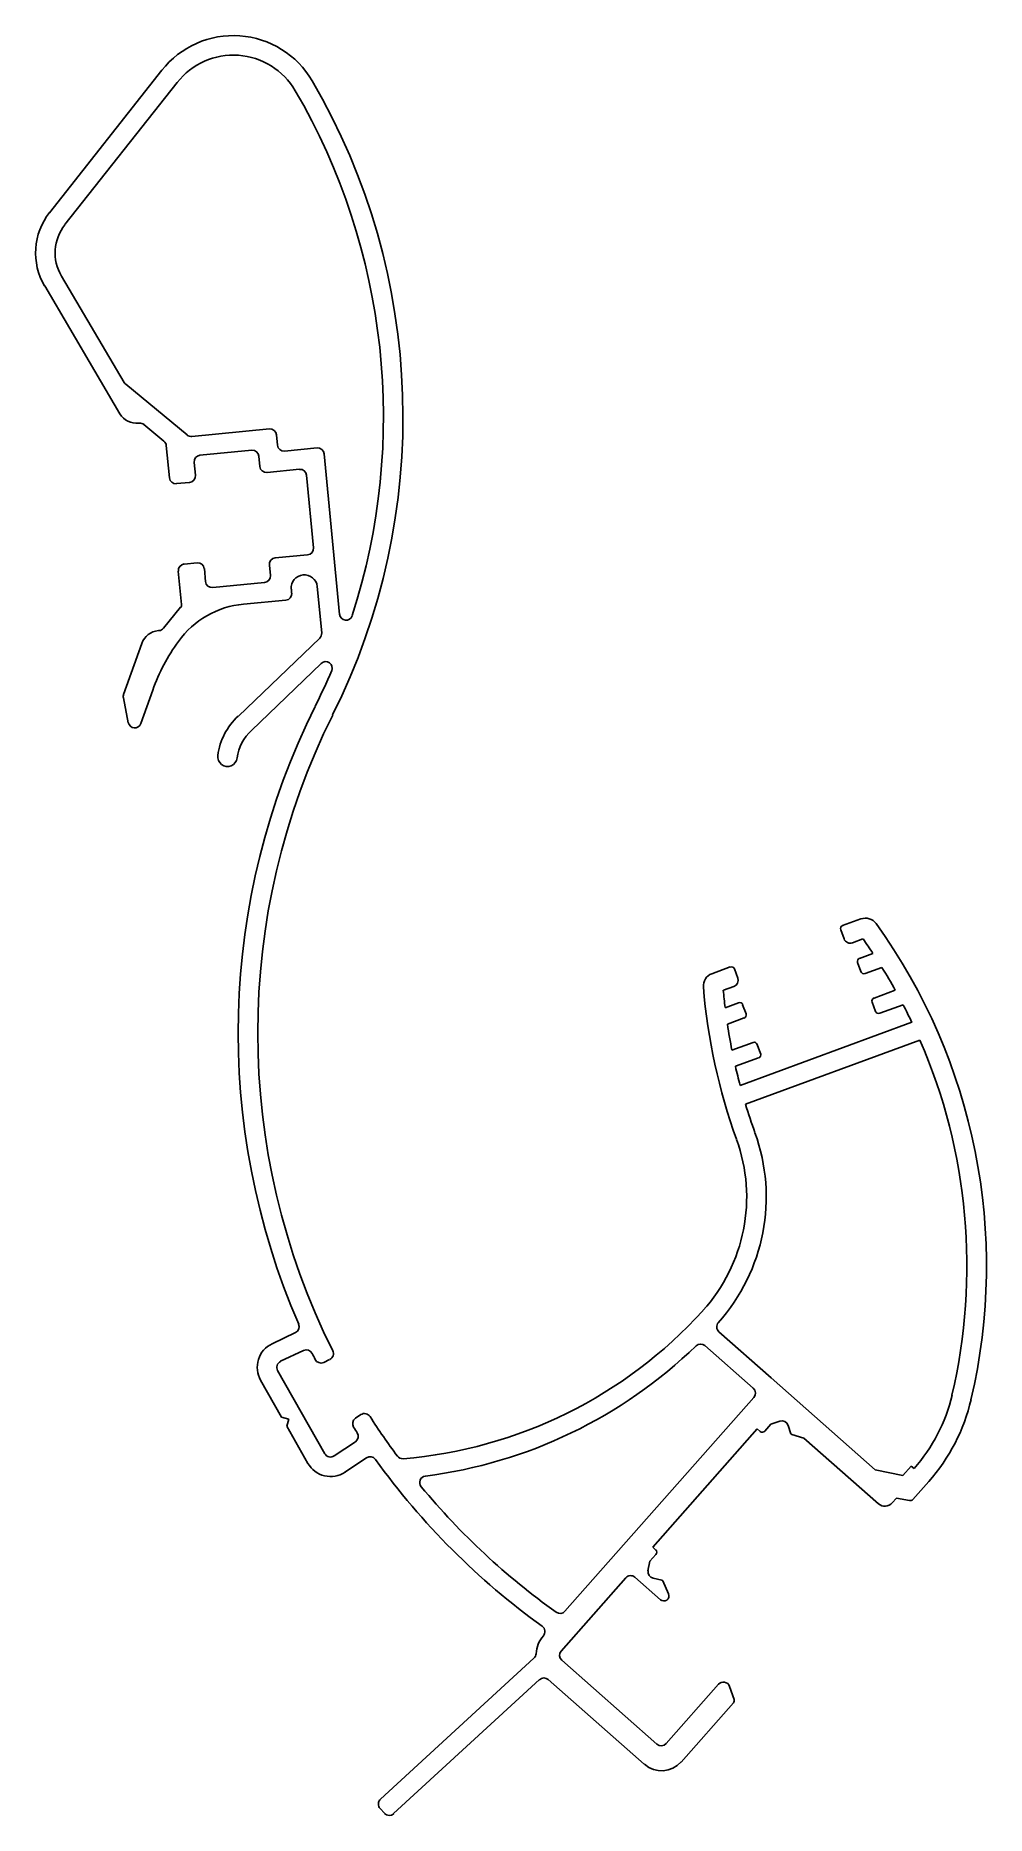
# Model space of a CAD drawing. Extents: x 0 to 73, y 5 to 142.
import ezdxf

# ---------------------------------------------------------------- set-up
doc = ezdxf.new("R2010")
doc.units = 0
doc.layers.get('0').update_dxf_attribs({"linetype": 'CONTINUOUS'})

msp = doc.modelspace()

# ---------------------------------------------------------------- linework, layer by layer
for p, q in [((0.66, 128.01), (9.28, 138.95)), ((1.83, 127.09), (10.45, 138.02)), ((6.39, 114.96), (1.57, 123.14)), ((6.06, 112.57), (0.28, 122.38)), ((11.22, 110.94), (6.5, 114.83)), ((7.54, 111.84), (7.5, 111.84)), ((9.44, 110.47), (7.9, 111.73)), ((17.53, 111.4), (11.59, 110.83)), ((18.16, 110.15), (18.08, 110.95)), ((9.86, 107.65), (9.62, 110.13)), ((16.18, 109.76), (12.2, 109.38)), ((21.19, 109.94), (18.7, 109.7)), ((22.92, 97.16), (21.73, 109.49)), ((11.75, 108.83), (11.85, 107.84)), ((16.81, 108.51), (16.73, 109.31)), ((19.84, 108.3), (17.35, 108.06)), ((11.4, 107.29), (10.4, 107.2)), ((20.92, 102.28), (20.38, 107.85)), ((17.98, 101.49), (20.47, 101.73)), ((10.79, 97.91), (10.54, 100.48)), ((10.99, 101.02), (11.99, 101.12)), ((12.54, 100.67), (12.63, 99.67)), ((17.61, 100.15), (17.53, 100.95)), ((13.18, 99.22), (17.16, 99.61)), ((19.22, 99.1), (19.24, 98.8)), ((21.55, 95.74), (21.21, 99.29)), ((9.4, 96.1), (10.72, 97.7)), ((18.79, 98.26), (15.55, 97.95)), ((9.01, 95.91), (9.07, 95.92)), ((6.34, 91.01), (7.74, 94.92)), ((15.15, 89.35), (21.4, 95.33)), ((21.51, 93.39), (16.17, 88.25)), ((6.7, 88.84), (6.32, 90.74)), ((8.58, 91.34), (7.66, 88.77)), ((61.66, 72.23), (61.4, 72.93)), ((61.55, 73.25), (62.95, 73.77)), ((63.11, 72.23), (62.3, 71.93)), ((62.84, 70.74), (63.87, 71.12)), ((51.51, 69.56), (52.91, 70.08)), ((53.24, 69.93), (53.49, 69.23)), ((62.95, 69.72), (62.7, 70.42)), ((64.56, 70.04), (63.28, 69.57)), ((53.2, 68.58), (52.39, 68.29)), ((52.53, 66.95), (53.55, 67.33)), ((53.87, 67.18), (54.13, 66.48)), ((64.08, 66.67), (63.82, 67.37)), ((63.97, 67.69), (65.59, 68.29)), ((66.19, 67.18), (64.4, 66.52)), ((53.98, 66.16), (52.7, 65.68)), ((53.68, 60.98), (66.86, 65.83)), ((53.05, 63.68), (54.67, 64.28)), ((54.09, 59.54), (67.48, 64.46)), ((55.1, 63.11), (53.31, 62.45)), ((54.99, 64.13), (55.25, 63.43)), ((17.74, 41.14), (19.54, 42)), ((56.05, 38.52), (52.05, 42.05)), ((20.15, 40.63), (18.38, 39.79)), ((22.16, 39.93), (21.71, 39.71)), ((50.97, 41), (54.68, 37.73)), ((18.47, 35.5), (16.86, 38.35)), ((18.16, 39.09), (21.79, 32.69)), ((64.05, 31.46), (56.05, 38.52)), ((54.72, 37.02), (40.23, 20.59)), ((24.14, 35.42), (24.56, 35.7)), ((19.02, 35.35), (18.47, 35.5)), ((18.87, 34.8), (19.02, 35.35)), ((20.49, 31.95), (18.87, 34.8)), ((54.99, 34.6), (46.97, 25.51)), ((55.22, 34.41), (54.99, 34.6)), ((56.04, 34.96), (55.57, 34.43)), ((56.73, 35.19), (56.04, 34.96)), ((57.58, 34.23), (57.36, 34.87)), ((57.65, 34.16), (57.58, 34.23)), ((22.5, 32.52), (24.14, 33.61)), ((58.58, 33.89), (57.65, 34.16)), ((64.29, 28.85), (58.58, 33.89)), ((25, 32.38), (23.33, 31.27)), ((66.17, 31.03), (64.05, 31.46)), ((66.81, 31.75), (66.17, 31.03)), ((67.03, 31.55), (66.81, 31.75)), ((68.16, 30.56), (66.93, 29.17)), ((65.68, 29.29), (65.35, 28.92)), ((66.69, 29.09), (65.68, 29.29)), ((47.21, 24.96), (46.75, 24.43)), ((46.97, 25.51), (47.19, 25.31)), ((46.75, 24.43), (46.6, 23.71)), ((44.9, 23.16), (39.94, 17.54)), ((47.56, 21.48), (45.6, 23.21)), ((47, 23.13), (47.66, 22.99)), ((47.66, 22.99), (47.74, 22.93)), ((47.74, 22.93), (48.17, 21.92)), ((26.06, 6.15), (37.85, 16.99)), ((39.98, 16.83), (47.29, 10.39)), ((38.28, 15.34), (27.07, 5.05)), ((46.32, 8.84), (38.95, 15.35)), ((47.99, 10.43), (52.02, 14.99)), ((52.87, 14.82), (53.21, 13.81)), ((53.16, 13.56), (49.15, 9.01)), ((26.37, 5.08), (26.03, 5.44))]:
    msp.add_line(p, q)
for centre, radius, start, end in [((14.77, 134.61), 7, 30.2278, 141.7415), ((14.77, 134.61), 5.5, 30.2278, 141.7415), ((-23.47, 112.33), 51.26, 333.468, 30.2278), ((-23.47, 112.33), 49.76, 342.1327, 30.2278), ((4.58, 124.92), 5, 141.7415, 210.5302), ((4.58, 124.92), 3.5, 141.7415, 210.5302), ((6.82, 115.22), 0.5, 210.5302, 230.4828), ((7.35, 113.33), 1.5, 210.5302, 275.4828), ((7.59, 111.35), 0.5, 50.4828, 95.4828), ((11.54, 111.32), 0.5, 230.4828, 275.4828), ((17.58, 110.9), 0.5, 5.4828, 95.4828), ((9.12, 110.08), 0.5, 5.4828, 50.4828), ((12.25, 108.88), 0.5, 95.4828, 185.4828), ((16.23, 109.26), 0.5, 5.4828, 95.4828), ((18.65, 110.2), 0.5, 185.4828, 275.4828), ((21.24, 109.44), 0.5, 5.4828, 95.4828), ((17.3, 108.56), 0.5, 185.4828, 275.4828), ((19.89, 107.8), 0.5, 5.4828, 95.4828), ((10.35, 107.69), 0.5, 185.4828, 275.4828), ((11.35, 107.79), 0.5, 275.4828, 5.4828), ((18.03, 101), 0.5, 95.4828, 185.4828), ((20.42, 102.23), 0.5, 275.4828, 5.4828), ((11.04, 100.53), 0.5, 95.4828, 185.4828), ((12.04, 100.62), 0.5, 5.4828, 95.4828), ((17.11, 100.1), 0.5, 275.4828, 5.4828), ((20.21, 99.2), 1, 5.4828, 185.4828), ((13.13, 99.72), 0.5, 185.4828, 275.4828), ((18.75, 98.75), 0.5, 275.4828, 5.4828), ((16.22, 90.98), 7, 95.4828, 144.1009), ((10.49, 97.89), 0.3, 320.4828, 5.4828), ((23.42, 97.21), 0.5, 185.4828, 342.1327), ((9.15, 94.42), 1.5, 95.4828, 160.3043), ((9.02, 96.41), 0.5, 275.4828, 320.4828), ((21.05, 95.69), 0.5, 313.7275, 5.4828), ((22.7, 86.29), 15, 144.1009, 160.3043), ((21.86, 93.03), 0.5, 336.9448, 133.9134), ((-23.47, 112.33), 49.76, 333.468, 336.9448), ((6.81, 90.84), 0.5, 160.3043, 191.3069), ((18.53, 85.67), 5, 132.578, 172.4137), ((71.29, 65.01), 56.15, 153.468, 203.47), ((71.29, 65.01), 54.65, 153.468, 206.532), ((7.19, 88.94), 0.5, 191.3069, 340.3043), ((18.53, 85.67), 3.5, 132.578, 172.4137), ((14.32, 86.23), 0.75, 172.4137, 352.4137), ((63.3, 72.83), 1, 35.7191, 110.1806), ((61.64, 73.02), 0.25, 110.1806, 200.1806), ((27.54, 47.11), 45.05, 346.8226, 35.7191), ((62.13, 72.4), 0.5, 200.1806, 290.1806), ((27.54, 47.11), 43.55, 33.4558, 35.2198), ((53, 69.84), 0.25, 20.1806, 110.1806), ((62.93, 70.51), 0.25, 110.1806, 200.1806), ((63.19, 69.81), 0.25, 200.1806, 290.1806), ((27.54, 47.11), 43.55, 29.0974, 31.7717), ((51.85, 68.62), 1, 110.1806, 184.642), ((95.76, 72.19), 45.05, 184.642, 199.9181), ((53.03, 69.05), 0.5, 290.1806, 20.1806), ((95.76, 72.19), 43.55, 185.1413, 186.9053), ((53.64, 67.09), 0.25, 20.1806, 110.1806), ((64.05, 67.46), 0.25, 110.1806, 200.1806), ((27.54, 47.11), 43.55, 25.4509, 27.4363), ((95.76, 72.19), 43.55, 188.5894, 191.2637), ((53.9, 66.39), 0.25, 290.1806, 20.1806), ((64.31, 66.76), 0.25, 200.1806, 290.1806), ((54.76, 64.04), 0.25, 20.1806, 110.1806), ((27.54, 47.11), 43.55, 346.8226, 23.4717), ((55.02, 63.34), 0.25, 290.1806, 20.1806), ((95.76, 72.19), 43.55, 192.9249, 194.9103), ((95.76, 72.19), 43.55, 196.8894, 199.9181), ((41.18, 52.41), 13, 317.8178, 19.9181), ((41.18, 52.41), 14.5, 318.2662, 19.9181), ((19.32, 42.45), 0.5, 295.4931, 23.47), ((24.88, 67.18), 35, 274.7819, 317.8178), ((52.38, 42.43), 0.5, 138.2662, 228.5786), ((18.6, 39.33), 2, 115.4931, 209.578), ((50.64, 40.62), 0.5, 48.5786, 134.1238), ((18.6, 39.33), 0.5, 115.4931, 209.578), ((20.37, 40.18), 0.5, 25.9988, 115.4931), ((71.29, 65.01), 56.15, 205.9988, 206.5227), ((21.49, 40.16), 0.5, 206.5227, 295.4931), ((21.95, 40.38), 0.5, 295.4931, 26.532), ((24.88, 67.18), 36.5, 277.2873, 314.1238), ((54.35, 37.35), 0.5, 318.5786, 48.5786), ((57.3, 40.15), 12.99, 318.578, 346.8226), ((24.84, 35.28), 0.5, 32.6239, 123.6629), ((71.29, 65.01), 54.65, 212.6239, 216.4969), ((57.3, 40.15), 14.49, 318.578, 346.8226), ((24.42, 35), 0.5, 123.6629, 212.6333), ((71.29, 65.01), 56.15, 212.6333, 213.1572), ((23.86, 34.03), 0.5, 303.6629, 33.1572), ((55.38, 34.59), 0.25, 228.5786, 318.5786), ((56.89, 34.71), 0.5, 18.578, 108.578), ((22.23, 32.94), 2, 209.578, 303.6629), ((22.23, 32.94), 0.5, 209.578, 303.6629), ((25.27, 31.97), 0.5, 35.686, 123.6629), ((71.29, 65.01), 56.15, 215.686, 234.2497), ((27.76, 32.81), 0.5, 216.4969, 274.7819), ((29.57, 30.48), 0.5, 97.2873, 219.6164), ((71.29, 65.01), 54.65, 219.6164, 234.5122), ((64.79, 29.41), 0.75, 228.578, 318.578), ((66.74, 29.34), 0.25, 258.578, 318.578), ((47.03, 25.12), 0.25, 318.5786, 48.5786), ((45.27, 22.83), 0.5, 48.578, 138.5786), ((47.1, 23.62), 0.5, 168.578, 258.578), ((47.82, 21.77), 0.387, 228.578, 23.578), ((39.85, 20.92), 0.5, 234.5122, 318.5786), ((38.19, 19.04), 0.5, 319.2443, 54.2497), ((40.31, 17.21), 2.3, 139.2443, 176.9933), ((37.51, 17.36), 0.5, 312.578, 356.9933), ((40.31, 17.21), 0.5, 138.5786, 228.578), ((38.61, 14.97), 0.5, 48.578, 132.578), ((52.39, 14.66), 0.5, 18.578, 138.578), ((52.97, 13.73), 0.25, 318.578, 18.578), ((47.62, 10.76), 0.5, 228.578, 318.578), ((47.65, 10.34), 2, 228.578, 318.578), ((26.4, 5.78), 0.5, 132.578, 222.5786), ((26.74, 5.41), 0.5, 222.5786, 312.578)]:
    msp.add_arc(centre, radius, start, end)

doc.saveas('drawing.dxf')
